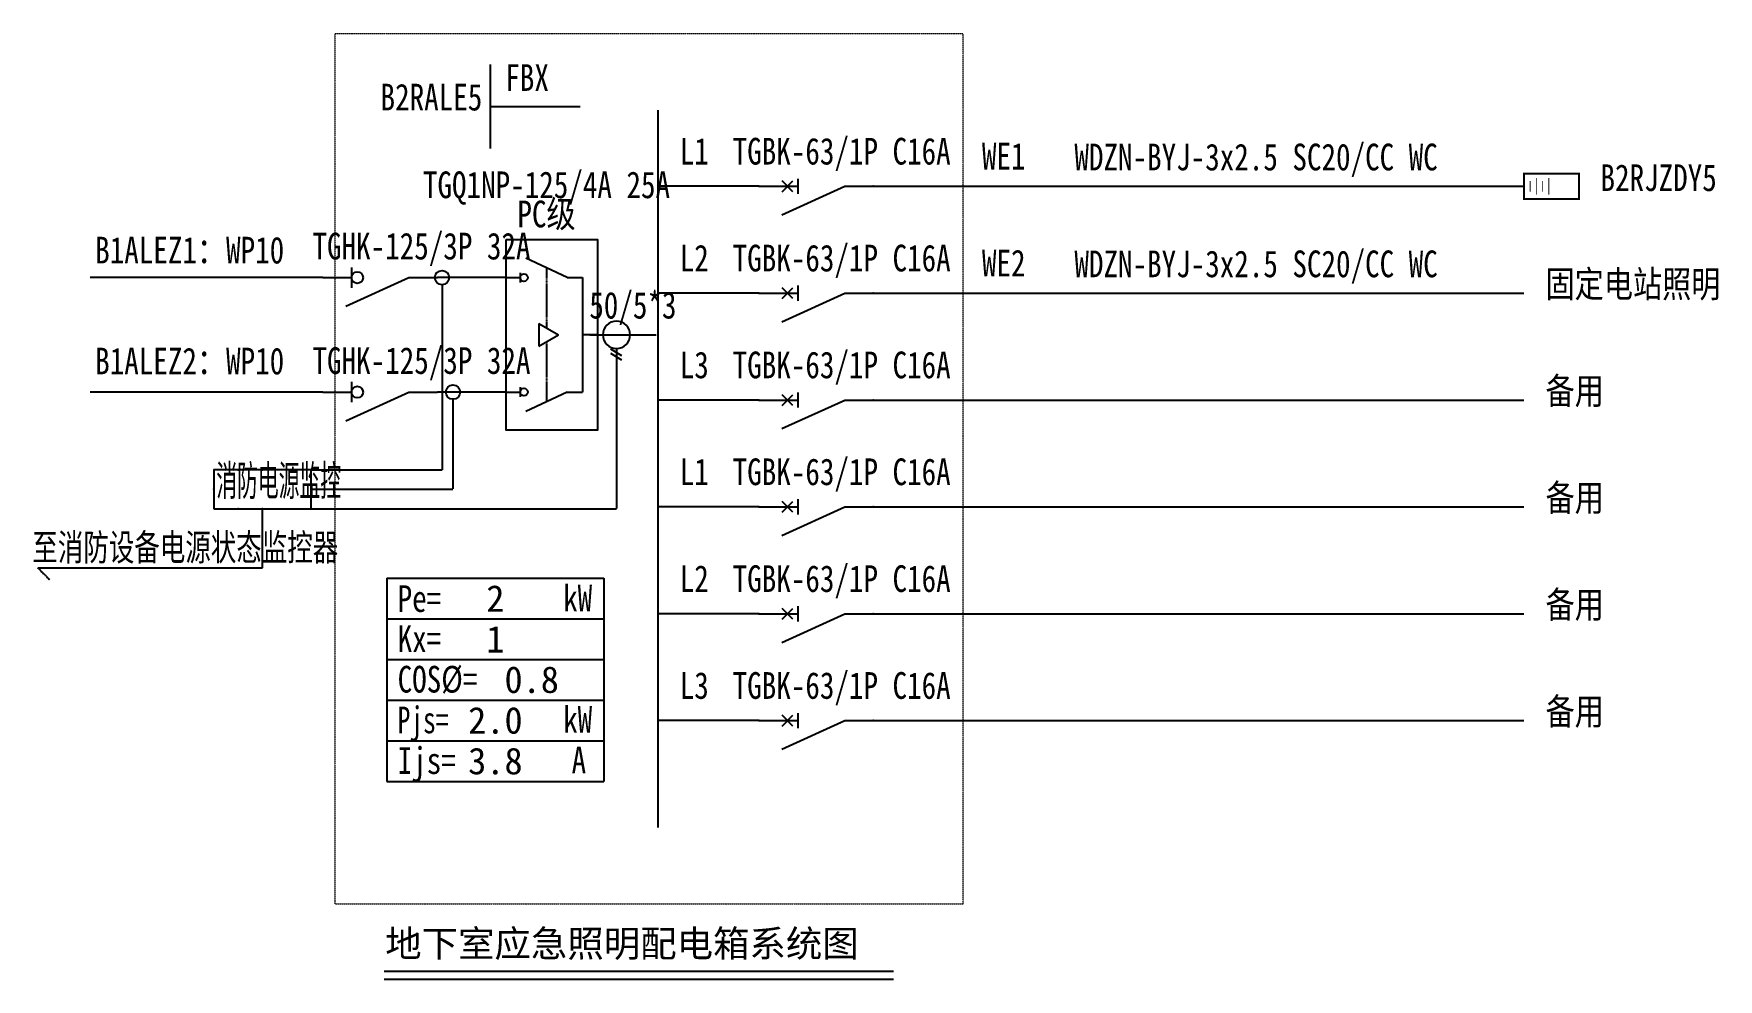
# Model space of a CAD drawing. Extents: x 167414 to 169622, y 207176 to 208415.
import ezdxf
from ezdxf.enums import TextEntityAlignment as Align

# ---------------------------------------------------------------- set-up
doc = ezdxf.new("R2010")
doc.units = 0
doc.header["$MEASUREMENT"] = 0
for name, pattern in [('__DASH', [0.35, 0.25, -0.1]), ('_虚线L', [0.375, 0.25, -0.125]), ('DASH', [0.35, 0.25, -0.1]), ('控制线', [1, 0.75, -0.1, 0.05, -0.1])]:
    doc.linetypes.add(name, pattern=pattern)
for name, color, linetype in [('EL-SYS', 3, 'Continuous'), ('EL-SYS-EQUIP', 3, 'Continuous'), ('EL-SYS-loop1', 3, 'Continuous'), ('EL-SYS-loop2', 6, '控制线'), ('EL-TEXT', 4, 'Continuous')]:
    doc.layers.add(name, color=color, linetype=linetype)
doc.layers.add('EL-TEXT1', color=255, linetype='__DASH', lineweight=20)
doc.styles.add('_TEL_DIM', font='xcsg.shx', dxfattribs={"width": 0.8, "height": 3.5, "bigfont": 'HZTXT.shx'})
doc.styles.add('CCDI-TOG-03', font='simhei.ttf')
doc.styles.add('H2', font='', dxfattribs={"width": 0.7})
doc.styles.add('HZ1', font='', dxfattribs={"width": 0.7})
doc.styles.add('S2', font='', dxfattribs={"width": 0.7, "height": 2.5})
doc.styles.get('H2').set_extended_font_data('SimSun')
doc.styles.get('HZ1').set_extended_font_data('SimSun')
doc.styles.get('S2').set_extended_font_data('SimSun')

# ---------------------------------------------------------------- blocks, each defined once
blk = doc.blocks.new('$equip_U$00000075(linying1)')
blk.add_lwpolyline([(-1.275, -0.51), (1.275, -0.51), (1.275, 0.51), (-1.275, 0.51)], close=True)
for p in [(-0.638, 0.51), (0, 0.51), (-1.275, 0), (1.275, 0), (-0.638, -0.51), (0, -0.51)]:
    blk.add_point(p)
at = {"color": 7, "style": 'S2', "width": 0.5}
blk.add_text('消防电源监控', height=0.8, dxfattribs=at).set_placement((-1.209, -0.409), align=Align.BOTTOM_LEFT)
at = {"color": 7, "style": '_TEL_DIM', "flags": 1}
for tag in ['A', 'REMARK']:
    blk.add_attdef(tag, text='', height=0.00002, dxfattribs=at).set_placement((0, 0), align=Align.MIDDLE_CENTER)

msp = doc.modelspace()

# ---------------------------------------------------------------- linework, layer by layer
at = {"color": 3}
for p, q in [((168394.3, 208177.9, 0), (168476.8, 208215.4, 0)), ((168408.9, 208208.3, 0), (168394.8, 208222.4, 0)), ((168394.8, 208208.3, 0), (168408.9, 208222.4, 0)), ((168415.6, 208225.3, 0), (168415.6, 208205.4, 0)), ((168394.3, 208037.9, 0), (168476.8, 208075.4, 0)), ((168408.9, 208068.3, 0), (168394.8, 208082.4, 0)), ((168394.8, 208068.3, 0), (168408.9, 208082.4, 0)), ((168415.6, 208085.3, 0), (168415.6, 208065.4, 0)), ((168408.9, 207928.3, 0), (168394.8, 207942.4, 0)), ((168394.8, 207928.3, 0), (168408.9, 207942.4, 0)), ((168415.6, 207945.3, 0), (168415.6, 207925.4, 0)), ((168394.3, 207897.9, 0), (168476.8, 207935.4, 0)), ((168394.3, 207757.9, 0), (168476.8, 207795.4, 0)), ((168408.9, 207788.3, 0), (168394.8, 207802.4, 0)), ((168394.8, 207788.3, 0), (168408.9, 207802.4, 0)), ((168415.6, 207805.3, 0), (168415.6, 207785.4, 0)), ((168394.3, 207617.9, 0), (168476.8, 207655.4, 0)), ((168408.9, 207648.3, 0), (168394.8, 207662.4, 0)), ((168394.8, 207648.3, 0), (168408.9, 207662.4, 0)), ((168415.6, 207665.3, 0), (168415.6, 207645.4, 0)), ((168408.9, 207508.3, 0), (168394.8, 207522.4, 0)), ((168394.8, 207508.3, 0), (168408.9, 207522.4, 0)), ((168415.6, 207525.3, 0), (168415.6, 207505.4, 0)), ((168394.3, 207477.9, 0), (168476.8, 207515.4, 0))]:
    msp.add_line(p, q, dxfattribs=at)
at = {"elevation": 0}
for points, const_width in [([(169367.1, 208231.9), (169367.1, 208198.9), (169439.1, 208198.9), (169439.1, 208231.9), (169367.1, 208231.9), (169367.1, 208198.9)], 2.5), ([(169375.2, 208222.4), (169375.2, 208208.4)], 1), ([(169383.4, 208226.2), (169383.4, 208204.5)], 1), ([(169391.5, 208222.4), (169391.5, 208208.4)], 1), ([(169399.7, 208226.2), (169399.7, 208204.5)], 1)]:
    msp.add_lwpolyline(points, dxfattribs=dict(at, const_width=const_width))
at = {"color": 3, "elevation": 0}
for points in [[(168364.3, 208215.4), (168415.6, 208215.4)], [(168476.8, 208215.4), (168514.3, 208215.4)], [(168364.3, 208075.4), (168415.6, 208075.4)], [(168476.8, 208075.4), (168514.3, 208075.4)], [(168364.3, 207935.4), (168415.6, 207935.4)], [(168476.8, 207935.4), (168514.3, 207935.4)], [(168364.3, 207795.4), (168415.6, 207795.4)], [(168476.8, 207795.4), (168514.3, 207795.4)], [(168364.3, 207655.4), (168415.6, 207655.4)], [(168476.8, 207655.4), (168514.3, 207655.4)], [(168364.3, 207515.4), (168415.6, 207515.4)], [(168476.8, 207515.4), (168514.3, 207515.4)]]:
    msp.add_lwpolyline(points, dxfattribs=at)
at = {"color": 0, "linetype": 'DASH'}
for p in [(168364.3, 208215.4, 0), (168514.3, 208215.4, 0), (168364.3, 208075.4, 0), (168514.3, 208075.4, 0), (168364.3, 207935.4, 0), (168514.3, 207935.4, 0), (168364.3, 207795.4, 0), (168514.3, 207795.4, 0), (168364.3, 207655.4, 0), (168514.3, 207655.4, 0), (168364.3, 207515.4, 0), (168514.3, 207515.4, 0)]:
    msp.add_point(p, dxfattribs=at)
at = {"layer": 'EL-SYS'}
for p, q in [((168232.2, 207375.4, 0), (168232.2, 208315.4, 0)), ((168364.3, 208215.4, 0), (168232.2, 208215.4, 0)), ((168514.3, 208215.4, 0), (169367.1, 208215.4, 0)), ((167823, 208058.3, -29.2), (167905.5, 208095.8, -29.2)), ((167830.5, 208109.1, -29.2), (167830.5, 208082.5, -29.2)), ((168364.3, 208075.4, 0), (168232.2, 208075.4, 0)), ((168514.3, 208075.4, 0), (169367.1, 208075.4, 0)), ((168143, 208020.8, -29.2), (168229.7, 208020.8, -29.2)), ((167823, 207908.3, -29.2), (167905.5, 207945.8, -29.2)), ((167830.5, 207959.1, -29.2), (167830.5, 207932.5, -29.2)), ((168364.3, 207935.4, 0), (168232.2, 207935.4, 0)), ((168514.3, 207935.4, 0), (169367.1, 207935.4, 0)), ((168364.3, 207795.4), (168232.2, 207795.4)), ((168514.3, 207795.4), (169367.1, 207795.4)), ((168364.3, 207655.4), (168232.2, 207655.4)), ((168514.3, 207655.4), (169367.1, 207655.4)), ((168364.3, 207515.4), (168232.2, 207515.4)), ((168514.3, 207515.4), (169367.1, 207515.4))]:
    msp.add_line(p, q, dxfattribs=at)
at = {"layer": 'EL-SYS', "elevation": -29.2}
for points in [[(167793, 208095.8), (167830.5, 208095.8)], [(167905.5, 208095.8), (167943, 208095.8)], [(167793, 207945.8), (167830.5, 207945.8)], [(167905.5, 207945.8), (167943, 207945.8)]]:
    msp.add_lwpolyline(points, dxfattribs=at)
at = {"layer": 'EL-SYS'}
for centre in [(167838, 208095.8, -29.2), (167838, 207945.8, -29.2)]:
    msp.add_circle(centre, 7.55, dxfattribs=at)
at = {"layer": 'EL-SYS-EQUIP'}
for p, q in [((168113, 208095.8, -29.2), (168058.7, 208121.1, -29.2)), ((168033, 208095.8, -29.2), (168051.3, 208095.8, -29.2)), ((168051.3, 208102.2, -29.2), (168051.3, 208089.4, -29.2)), ((168113, 208095.8, -29.2), (168133, 208095.8, -29.2)), ((168133, 208095.8, -29.2), (168133, 207945.8, -29.2)), ((168153, 208020.8, -29.2), (168133, 208020.8, -29.2)), ((168033, 207945.8, -29.2), (168051.3, 207945.8, -29.2)), ((168051.3, 207952.2, -29.2), (168051.3, 207939.4, -29.2)), ((168113, 207945.8, -29.2), (168058.7, 207920.4, -29.2)), ((168113, 207945.8, -29.2), (168133, 207945.8, -29.2))]:
    msp.add_line(p, q, dxfattribs=at)
at = {"layer": 'EL-SYS-EQUIP', "color": 1, "linetype": 'DASH'}
for p, q in [((168085.9, 208108.5, -29.2), (168085.9, 208030, -29.2)), ((168085.9, 208011.6, -29.2), (168085.9, 207933.1, -29.2))]:
    msp.add_line(p, q, dxfattribs=at)
at = {"layer": 'EL-SYS-EQUIP', "color": 1}
for p, q in [((168075.9, 208035.8, -29.2), (168101.8, 208020.8, -29.2)), ((168075.9, 208035.8, -29.2), (168075.9, 208005.8, -29.2)), ((168075.9, 208005.8, -29.2), (168101.8, 208020.8, -29.2))]:
    msp.add_line(p, q, dxfattribs=at)
at = {"layer": 'EL-SYS-EQUIP', "elevation": -29.2}
msp.add_lwpolyline([(168033, 208145.8), (168153, 208145.8), (168153, 207895.8), (168033, 207895.8)], close=True, dxfattribs=at)
at = {"layer": 'EL-SYS-EQUIP', "color": 3, "elevation": 1.3}
msp.add_lwpolyline([(168195.7, 208020.8, 1), (168159.7, 208020.8, 1), (168195.7, 208020.8)], format="xyb", close=True, dxfattribs=at)
for points in [[(168184.9, 207993.2), (168170.5, 208002.2)], [(168184.9, 207987.5), (168170.5, 207996.5)], [(168177.7, 208002.8), (168177.7, 207988.4)]]:
    msp.add_lwpolyline(points, dxfattribs=at)
at = {"layer": 'EL-SYS-EQUIP', "color": 3}
for centre in [(167949.1, 208095.8, -29.2), (167963.4, 207945.8, -29.2)]:
    msp.add_circle(centre, 9.37, dxfattribs=at)
at = {"layer": 'EL-SYS-EQUIP'}
for centre in [(168056.4, 208095.8, -29.2), (168056.4, 207945.8, -29.2)]:
    msp.add_circle(centre, 5.02, dxfattribs=at)
at = {"layer": 'EL-SYS-loop1'}
for p, q in [((167793, 208095.8, -29.2), (167488, 208095.8, -29.2)), ((168033, 208095.8, -29.2), (167943, 208095.8, -29.2)), ((167793, 207945.8, -29.2), (167488, 207945.8, -29.2)), ((168033, 207945.8, -29.2), (167943, 207945.8, -29.2))]:
    msp.add_line(p, q, dxfattribs=at)
at = {"layer": 'EL-SYS-loop2', "linetype": '控制线'}
for p, q in [((167949.1, 208086.4, -29.2), (167949.1, 207843.9, -29.2)), ((168177.7, 208002.8, 1.3), (168177.7, 207792.9, -29.2)), ((167963.4, 207936.4, -29.2), (167963.4, 207818.4, -29.2)), ((167777.3, 207843.9, -29.2), (167949.1, 207843.9, -29.2)), ((167777.3, 207818.4, -29.2), (167963.4, 207818.4, -29.2)), ((167713.6, 207715.4, -29.2), (167713.6, 207792.9, -29.2)), ((167777.3, 207792.9, -29.2), (168177.7, 207792.9, -29.2)), ((167419.4, 207715.4, -29.2), (167434.4, 207700.4, -29.2)), ((167419.4, 207715.4, -29.2), (167713.6, 207715.4, -29.2))]:
    msp.add_line(p, q, dxfattribs=at)
at = {"layer": 'EL-TEXT'}
for p, q in [((168012, 208374.9, 0), (168012, 208264.9, 0)), ((168012, 208319.9, 0), (168130.1, 208319.9, 0)), ((167873.3, 207187.2, 0), (168540.6, 207187.2, 0)), ((167873.3, 207176.4, 0), (168540.6, 207176.4, 0))]:
    msp.add_line(p, q, dxfattribs=at)
at = {"layer": 'EL-TEXT', "ltscale": 9998.693336}
for p, q in [((167876.8, 207702.2, 0), (167876.8, 207435.5, 0)), ((167876.8, 207702.2, 0), (168161.2, 207702.2, 0)), ((168161.2, 207702.2, 0), (168161.2, 207435.5, 0)), ((167876.8, 207648.7, 0), (168161.2, 207648.7, 0)), ((167876.8, 207595.4, 0), (168161.2, 207595.4, 0)), ((167876.8, 207542.1, 0), (168161.2, 207542.1, 0)), ((167876.8, 207488.8, 0), (168161.2, 207488.8, 0)), ((167876.8, 207435.5, 0), (168161.2, 207435.5, 0))]:
    msp.add_line(p, q, dxfattribs=at)
at = {"layer": 'EL-TEXT1', "linetype": '_虚线L'}
for p, q in [((167808.5, 208415.4, 0), (167808.5, 207275.4, 0)), ((168632.2, 208415.4, 0), (167808.5, 208415.4, 0)), ((167808.5, 208415.4, 0), (167808.5, 207275.4, 0)), ((168632.2, 207275.4, 0), (168632.2, 208415.4, 0)), ((167808.5, 207275.4, 0), (168632.2, 207275.4, 0))]:
    msp.add_line(p, q, dxfattribs=at)

# ---------------------------------------------------------------- block references
at = {"layer": 'EL-SYS-EQUIP', "xscale": 50.00000000000001, "yscale": 50.00000000000001, "zscale": 50.00000000000001, "rotation": 2.166884314568676e-07}
msp.add_blockref('$equip_U$00000075(linying1)', (167713.6, 207818.4, -29.2), dxfattribs=at)

# ---------------------------------------------------------------- texts
at = {"style": 'S2'}
for s, width, p in [('Pe=', 0.8, (167890.9, 207657.8, 0)), ('kW', 0.8, (168107.8, 207658.4, 0)), ('Kx=', 0.8, (167890.9, 207605.3, 0)), ('COS%%C=', 0.8, (167890.9, 207552.1, 0)), ('Pjs=', 0.7, (167890.9, 207498.8, 0)), ('kW', 0.8, (168107.8, 207499.4, 0)), ('Ijs=', 0.8, (167890.9, 207445.5, 0)), ('A', 0.8, (168118.9, 207446.1, 0))]:
    msp.add_text(s, height=35, dxfattribs=dict(at, width=width)).set_placement(p)
at = {"layer": 'EL-TEXT', "width": 0.8}
for s, style, p in [('FBX', 'S2', (168032, 208329.9, 0)), ('B2RALE5', 'H2', (167868.5, 208304.3, 0)), ('L1', 'H2', (168260.6, 208233.4, 0)), ('TGBK-63/1P C16A', 'H2', (168330, 208233.4, 0)), ('WE1', 'H2', (168656.7, 208226.9, 0)), ('WDZN-BYJ-3x2.5 SC20/CC WC', 'H2', (168777.9, 208225.8, 0)), ('B2RJZDY5', 'H2', (169467.4, 208198.7, 0)), ('TGBK-63/1P C16A', 'H2', (168330, 208093.4, 0)), ('L2', 'H2', (168260.6, 208093.4, 0)), ('WE2', 'H2', (168656.7, 208086.9, 0)), ('WDZN-BYJ-3x2.5 SC20/CC WC', 'H2', (168777.9, 208085.8, 0)), ('固定电站照明', 'H2', (169395.4, 208059.4, 0)), ('L3', 'H2', (168260.6, 207953.4, 0)), ('TGBK-63/1P C16A', 'H2', (168330, 207953.4, 0)), ('备用', 'H2', (169395.4, 207919.4, 0)), ('L1', 'H2', (168260.6, 207813.4, 0)), ('TGBK-63/1P C16A', 'H2', (168330, 207813.4)), ('备用', 'H2', (169395.4, 207779.4)), ('TGBK-63/1P C16A', 'H2', (168330, 207673.4)), ('L2', 'H2', (168260.6, 207673.4, 0)), ('备用', 'H2', (169395.4, 207639.4)), ('L3', 'H2', (168260.6, 207533.4)), ('TGBK-63/1P C16A', 'H2', (168330, 207533.4)), ('备用', 'H2', (169395.4, 207499.4))]:
    msp.add_text(s, height=35, dxfattribs=dict(at, style=style)).set_placement(p, align=Align.BOTTOM_LEFT)
at = {"layer": 'EL-TEXT', "style": 'S2', "width": 0.8}
for s, p in [('TGQ1NP-125/4A 25A', (168086, 208217.4, -29.2)), ('PC级', (168086, 208179.2, -29.2)), ('50/5*3', (168199.2, 208059.6, -29.2))]:
    msp.add_text(s, height=35, dxfattribs=at).set_placement(p, align=Align.MIDDLE_CENTER)
at = {"layer": 'EL-TEXT', "color": 1, "style": 'H2', "width": 0.8}
for s, p in [('B1ALEZ1：WP10', (167494.5, 208103.8, -30.3)), ('B1ALEZ2：WP10', (167494.5, 207958.5, -30.3))]:
    msp.add_text(s, height=35, dxfattribs=at).set_placement(p, align=Align.BOTTOM_LEFT)
at = {"layer": 'EL-TEXT'}
for s, style, width, p in [('TGHK-125/3P 32A', 'HZ1', 0.8, (167779.3, 208119.6, -29.2)), ('TGHK-125/3P 32A', 'HZ1', 0.8, (167779.3, 207969.6, -29.2)), ('至消防设备电源状态监控器', 'S2', 0.7, (167412.1, 207725, -29.2))]:
    msp.add_text(s, height=35, dxfattribs=dict(at, style=style, width=width)).set_placement(p)
at = {"layer": 'EL-TEXT', "linetype": '_虚线L', "style": 'CCDI-TOG-03'}
msp.add_text('地下室应急照明配电箱系统图', height=35, dxfattribs=at).set_placement((167874.6, 207205.8, 0))
at = {"layer": 'EL-TEXT', "ltscale": 9998.693336, "char_height": 35, "width": 284.42, "attachment_point": 5, "rotation": 360}
for s, insert in [('2', (168019, 207675.4, 0)), ('1', (168019, 207622.1, 0)), ('    0.8', (168019, 207568.8, 0)), ('2.0', (168019, 207515.5, 0)), ('3.8', (168019, 207462.2, 0))]:
    msp.add_mtext(s, dxfattribs=dict(at, insert=insert))

doc.saveas('drawing.dxf')
